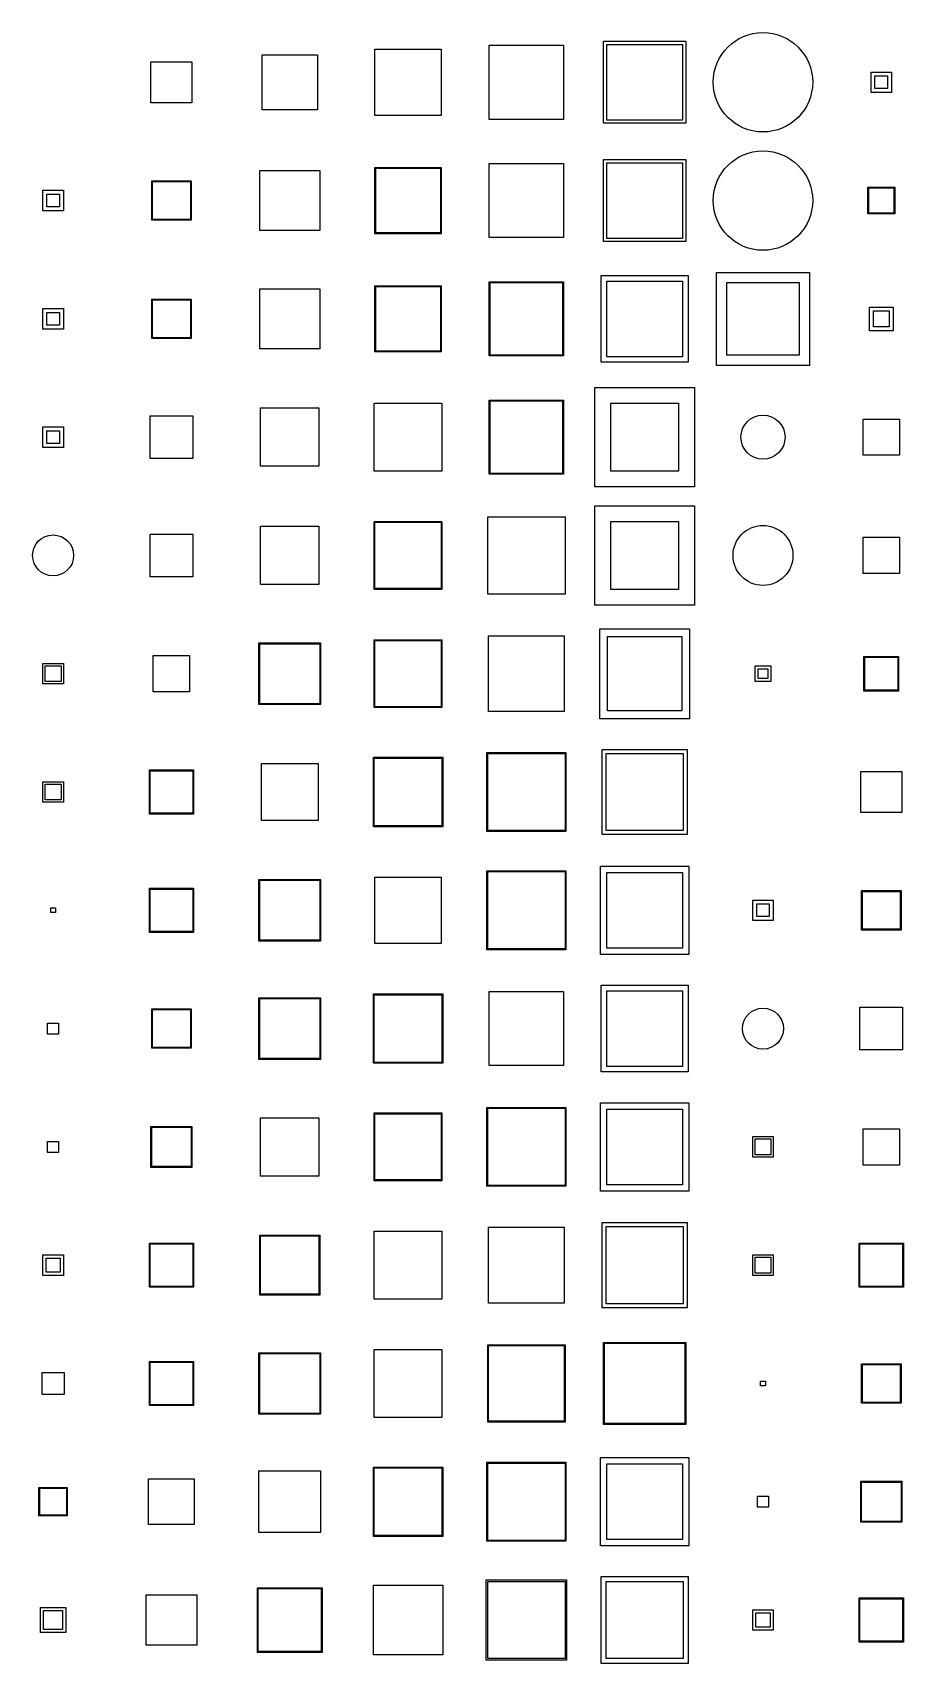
# Model space of a CAD drawing. Header units: millimetres. Extents: x -195 to 195, y -219 to 195.
# Drawn here: x -72.5 to -17.4, y -119 to -15.6 of the extents above; entities that cross this region are included whole.
import ezdxf

# ---------------------------------------------------------------- set-up
doc = ezdxf.new("R2010")
doc.units = ezdxf.units.MM
for name, color, linetype in [('DRILL', 6, 'Continuous'), ('M1', 1, 'Continuous'), ('M2', 30, 'Continuous'), ('M3', 5, 'Continuous'), ('M4', 3, 'Continuous')]:
    doc.layers.add(name, color=color, linetype=linetype)

msp = doc.modelspace()

# ---------------------------------------------------------------- linework, layer by layer
at = {"layer": 'DRILL'}
for centre, radius in [((-26.25, -18.75), 3.15), ((-26.25, -26.25), 3.15), ((-26.25, -41.25), 1.4), ((-71.25, -48.75), 1.3), ((-26.25, -48.75), 1.9), ((-26.25, -78.75), 1.3)]:
    msp.add_circle(centre, radius, dxfattribs=at)
at = {"layer": 'M1'}
for points in [[(-38.9, -16.4), (-38.9, -21.1), (-43.6, -21.1), (-43.6, -16.4)], [(-31.35, -16.35), (-31.35, -21.15), (-36.15, -21.15), (-36.15, -16.35)], [(-62.45, -17.45), (-62.45, -20.05), (-65.05, -20.05), (-65.05, -17.45)], [(-54.5, -17), (-54.5, -20.5), (-58, -20.5), (-58, -17)], [(-50.85, -16.65), (-46.65, -16.65), (-46.65, -20.85), (-50.85, -20.85)], [(-18.1, -18.1), (-18.1, -19.4), (-19.4, -19.4), (-19.4, -18.1)], [(-54.35, -24.35), (-54.35, -28.15), (-58.15, -28.15), (-58.15, -24.35)], [(-46.7, -24.2), (-46.7, -28.3), (-50.8, -28.3), (-50.8, -24.2)], [(-38.9, -23.9), (-38.9, -28.6), (-43.6, -28.6), (-43.6, -23.9)], [(-31.35, -23.85), (-31.35, -28.65), (-36.15, -28.65), (-36.15, -23.85)], [(-70.6, -25.6), (-70.6, -26.9), (-71.9, -26.9), (-71.9, -25.6)], [(-62.55, -25.05), (-62.55, -27.45), (-64.95, -27.45), (-64.95, -25.05)], [(-17.9, -25.4), (-17.9, -27.1), (-19.6, -27.1), (-19.6, -25.4)], [(-54.35, -31.85), (-54.35, -35.65), (-58.15, -35.65), (-58.15, -31.85)], [(-50.8, -31.7), (-46.7, -31.7), (-46.7, -35.8), (-50.8, -35.8)], [(-38.9, -31.4), (-38.9, -36.1), (-43.6, -36.1), (-43.6, -31.4)], [(-31.35, -31.35), (-31.35, -36.15), (-36.15, -36.15), (-36.15, -31.35)], [(-23.95, -31.45), (-23.95, -36.05), (-28.55, -36.05), (-28.55, -31.45)], [(-62.55, -32.55), (-62.55, -34.95), (-64.95, -34.95), (-64.95, -32.55)], [(-18, -33), (-18, -34.5), (-19.5, -34.5), (-19.5, -33)], [(-71.9, -33.1), (-70.6, -33.1), (-70.6, -34.4), (-71.9, -34.4)], [(-46.6, -39.1), (-46.6, -43.4), (-50.9, -43.4), (-50.9, -39.1)], [(-43.6, -38.9), (-38.9, -38.9), (-38.9, -43.6), (-43.6, -43.6)], [(-31.6, -39.1), (-31.6, -43.4), (-35.9, -43.4), (-35.9, -39.1)], [(-62.4, -39.9), (-62.4, -42.6), (-65.1, -42.6), (-65.1, -39.9)], [(-58.1, -39.4), (-54.4, -39.4), (-54.4, -43.1), (-58.1, -43.1)], [(-19.9, -40.1), (-17.6, -40.1), (-17.6, -42.4), (-19.9, -42.4)], [(-70.6, -40.6), (-70.6, -41.9), (-71.9, -41.9), (-71.9, -40.6)], [(-38.8, -46.3), (-38.8, -51.2), (-43.7, -51.2), (-43.7, -46.3)], [(-62.4, -47.4), (-62.4, -50.1), (-65.1, -50.1), (-65.1, -47.4)], [(-54.4, -46.9), (-54.4, -50.6), (-58.1, -50.6), (-58.1, -46.9)], [(-46.65, -46.65), (-46.65, -50.85), (-50.85, -50.85), (-50.85, -46.65)], [(-35.9, -46.6), (-31.6, -46.6), (-31.6, -50.9), (-35.9, -50.9)], [(-17.6, -47.6), (-17.6, -49.9), (-19.9, -49.9), (-19.9, -47.6)], [(-30.9, -53.4), (-30.9, -59.1), (-36.6, -59.1), (-36.6, -53.4)], [(-54.3, -54.3), (-54.3, -58.2), (-58.2, -58.2), (-58.2, -54.3)], [(-46.65, -54.15), (-46.65, -58.35), (-50.85, -58.35), (-50.85, -54.15)], [(-43.65, -53.85), (-38.85, -53.85), (-38.85, -58.65), (-43.65, -58.65)], [(-70.75, -55.75), (-70.75, -56.75), (-71.75, -56.75), (-71.75, -55.75)], [(-64.9, -55.1), (-62.6, -55.1), (-62.6, -57.4), (-64.9, -57.4)], [(-17.65, -55.15), (-17.65, -57.35), (-19.85, -57.35), (-19.85, -55.15)], [(-26.55, -55.95), (-25.95, -55.95), (-25.95, -56.55), (-26.55, -56.55)], [(-54.45, -61.95), (-54.45, -65.55), (-58.05, -65.55), (-58.05, -61.95)], [(-46.6, -61.6), (-46.6, -65.9), (-50.9, -65.9), (-50.9, -61.6)], [(-38.75, -61.25), (-38.75, -66.25), (-43.75, -66.25), (-43.75, -61.25)], [(-31.3, -61.3), (-31.3, -66.2), (-36.2, -66.2), (-36.2, -61.3)], [(-62.35, -62.35), (-62.35, -65.15), (-65.15, -65.15), (-65.15, -62.35)], [(-17.45, -62.45), (-17.45, -65.05), (-20.05, -65.05), (-20.05, -62.45)], [(-70.75, -63.25), (-70.75, -64.25), (-71.75, -64.25), (-71.75, -63.25)], [(-46.65, -69.15), (-46.65, -73.35), (-50.85, -73.35), (-50.85, -69.15)], [(-43.75, -68.75), (-38.75, -68.75), (-38.75, -73.75), (-43.75, -73.75)], [(-30.95, -68.45), (-30.95, -74.05), (-36.55, -74.05), (-36.55, -68.45)], [(-62.35, -69.85), (-62.35, -72.65), (-65.15, -72.65), (-65.15, -69.85)], [(-58.2, -69.3), (-54.3, -69.3), (-54.3, -73.2), (-58.2, -73.2)], [(-17.55, -70.05), (-17.55, -72.45), (-19.95, -72.45), (-19.95, -70.05)], [(-71.1, -71.1), (-71.1, -71.4), (-71.4, -71.4), (-71.4, -71.1)], [(-25.6, -70.6), (-25.6, -71.9), (-26.9, -71.9), (-26.9, -70.6)], [(-43.6, -76.4), (-38.9, -76.4), (-38.9, -81.1), (-43.6, -81.1)], [(-31.35, -76.35), (-31.35, -81.15), (-36.15, -81.15), (-36.15, -76.35)], [(-64.95, -77.55), (-62.55, -77.55), (-62.55, -79.95), (-64.95, -79.95)], [(-54.3, -76.8), (-54.3, -80.7), (-58.2, -80.7), (-58.2, -76.8)], [(-46.6, -76.6), (-46.6, -80.9), (-50.9, -80.9), (-50.9, -76.6)], [(-17.4, -77.4), (-17.4, -80.1), (-20.1, -80.1), (-20.1, -77.4)], [(-70.9, -78.4), (-70.9, -79.1), (-71.6, -79.1), (-71.6, -78.4)], [(-38.75, -83.75), (-38.75, -88.75), (-43.75, -88.75), (-43.75, -83.75)], [(-54.4, -84.4), (-54.4, -88.1), (-58.1, -88.1), (-58.1, -84.4)], [(-46.65, -84.15), (-46.65, -88.35), (-50.85, -88.35), (-50.85, -84.15)], [(-36.15, -83.85), (-31.35, -83.85), (-31.35, -88.65), (-36.15, -88.65)], [(-65, -85), (-62.5, -85), (-62.5, -87.5), (-65, -87.5)], [(-26.75, -85.75), (-25.75, -85.75), (-25.75, -86.75), (-26.75, -86.75)], [(-17.6, -85.1), (-17.6, -87.4), (-19.9, -87.4), (-19.9, -85.1)], [(-70.9, -85.9), (-70.9, -86.6), (-71.6, -86.6), (-71.6, -85.9)], [(-54.4, -91.9), (-54.4, -95.6), (-58.1, -95.6), (-58.1, -91.9)], [(-46.6, -91.6), (-46.6, -95.9), (-50.9, -95.9), (-50.9, -91.6)], [(-38.85, -91.35), (-38.85, -96.15), (-43.65, -96.15), (-43.65, -91.35)], [(-31.3, -91.3), (-31.3, -96.2), (-36.2, -96.2), (-36.2, -91.3)], [(-62.35, -92.35), (-62.35, -95.15), (-65.15, -95.15), (-65.15, -92.35)], [(-17.35, -92.35), (-17.35, -95.15), (-20.15, -95.15), (-20.15, -92.35)], [(-70.6, -93.1), (-70.6, -94.4), (-71.9, -94.4), (-71.9, -93.1)], [(-25.75, -93.25), (-25.75, -94.25), (-26.75, -94.25), (-26.75, -93.25)], [(-50.9, -99.1), (-46.6, -99.1), (-46.6, -103.4), (-50.9, -103.4)], [(-38.8, -98.8), (-38.8, -103.7), (-43.7, -103.7), (-43.7, -98.8)], [(-31.2, -98.7), (-31.2, -103.8), (-36.3, -103.8), (-36.3, -98.7)], [(-62.35, -99.85), (-62.35, -102.65), (-65.15, -102.65), (-65.15, -99.85)], [(-54.3, -99.3), (-54.3, -103.2), (-58.2, -103.2), (-58.2, -99.3)], [(-17.55, -100.05), (-17.55, -102.45), (-19.95, -102.45), (-19.95, -100.05)], [(-70.55, -100.55), (-70.55, -101.95), (-71.95, -101.95), (-71.95, -100.55)], [(-26.1, -101.1), (-26.1, -101.4), (-26.4, -101.4), (-26.4, -101.1)], [(-38.75, -106.25), (-38.75, -111.25), (-43.75, -111.25), (-43.75, -106.25)], [(-30.95, -105.95), (-30.95, -111.55), (-36.55, -111.55), (-36.55, -105.95)], [(-62.3, -107.3), (-62.3, -110.2), (-65.2, -110.2), (-65.2, -107.3)], [(-58.2, -106.8), (-54.3, -106.8), (-54.3, -110.7), (-58.2, -110.7)], [(-50.9, -106.6), (-46.6, -106.6), (-46.6, -110.9), (-50.9, -110.9)], [(-17.5, -107.5), (-17.5, -110), (-20, -110), (-20, -107.5)], [(-70.35, -107.85), (-70.35, -109.65), (-72.15, -109.65), (-72.15, -107.85)], [(-25.9, -108.4), (-25.9, -109.1), (-26.6, -109.1), (-26.6, -108.4)], [(-62.15, -114.65), (-62.15, -117.85), (-65.35, -117.85), (-65.35, -114.65)], [(-54.25, -114.25), (-54.25, -118.25), (-58.25, -118.25), (-58.25, -114.25)], [(-46.55, -114.05), (-46.55, -118.45), (-50.95, -118.45), (-50.95, -114.05)], [(-43.7, -113.8), (-38.8, -113.8), (-38.8, -118.7), (-43.7, -118.7)], [(-36.2, -113.8), (-31.3, -113.8), (-31.3, -118.7), (-36.2, -118.7)], [(-70.45, -115.45), (-70.45, -117.05), (-72.05, -117.05), (-72.05, -115.45)], [(-26.9, -115.6), (-25.6, -115.6), (-25.6, -116.9), (-26.9, -116.9)], [(-17.35, -114.85), (-17.35, -117.65), (-20.15, -117.65), (-20.15, -114.85)]]:
    msp.add_lwpolyline(points, close=True, dxfattribs=at)
at = {"layer": 'M2'}
for points in [[(-38.9, -16.4), (-38.9, -21.1), (-43.6, -21.1), (-43.6, -16.4)], [(-31.15, -16.15), (-31.15, -21.35), (-36.35, -21.35), (-36.35, -16.15)], [(-62.45, -17.45), (-62.45, -20.05), (-65.05, -20.05), (-65.05, -17.45)], [(-54.5, -17), (-54.5, -20.5), (-58, -20.5), (-58, -17)], [(-50.85, -16.65), (-46.65, -16.65), (-46.65, -20.85), (-50.85, -20.85)], [(-18.35, -18.35), (-18.35, -19.15), (-19.15, -19.15), (-19.15, -18.35)], [(-31.15, -23.65), (-31.15, -28.85), (-36.35, -28.85), (-36.35, -23.65)], [(-54.35, -24.35), (-54.35, -28.15), (-58.15, -28.15), (-58.15, -24.35)], [(-46.65, -24.15), (-46.65, -28.35), (-50.85, -28.35), (-50.85, -24.15)], [(-38.9, -23.9), (-38.9, -28.6), (-43.6, -28.6), (-43.6, -23.9)], [(-70.85, -25.85), (-70.85, -26.65), (-71.65, -26.65), (-71.65, -25.85)], [(-62.5, -25), (-62.5, -27.5), (-65, -27.5), (-65, -25)], [(-17.95, -25.45), (-17.95, -27.05), (-19.55, -27.05), (-19.55, -25.45)], [(-31, -31), (-31, -36.5), (-36.5, -36.5), (-36.5, -31)], [(-23.3, -30.8), (-23.3, -36.7), (-29.2, -36.7), (-29.2, -30.8)], [(-54.35, -31.85), (-54.35, -35.65), (-58.15, -35.65), (-58.15, -31.85)], [(-50.85, -31.65), (-46.65, -31.65), (-46.65, -35.85), (-50.85, -35.85)], [(-38.95, -31.45), (-38.95, -36.05), (-43.55, -36.05), (-43.55, -31.45)], [(-62.5, -32.5), (-62.5, -35), (-65, -35), (-65, -32.5)], [(-71.65, -33.35), (-70.85, -33.35), (-70.85, -34.15), (-71.65, -34.15)], [(-18.25, -33.25), (-18.25, -34.25), (-19.25, -34.25), (-19.25, -33.25)], [(-30.6, -38.1), (-30.6, -44.4), (-36.9, -44.4), (-36.9, -38.1)], [(-46.6, -39.1), (-46.6, -43.4), (-50.9, -43.4), (-50.9, -39.1)], [(-43.55, -38.95), (-38.95, -38.95), (-38.95, -43.55), (-43.55, -43.55)], [(-62.4, -39.9), (-62.4, -42.6), (-65.1, -42.6), (-65.1, -39.9)], [(-58.1, -39.4), (-54.4, -39.4), (-54.4, -43.1), (-58.1, -43.1)], [(-19.9, -40.1), (-17.6, -40.1), (-17.6, -42.4), (-19.9, -42.4)], [(-70.85, -40.85), (-70.85, -41.65), (-71.65, -41.65), (-71.65, -40.85)], [(-38.8, -46.3), (-38.8, -51.2), (-43.7, -51.2), (-43.7, -46.3)], [(-36.9, -45.6), (-30.6, -45.6), (-30.6, -51.9), (-36.9, -51.9)], [(-62.4, -47.4), (-62.4, -50.1), (-65.1, -50.1), (-65.1, -47.4)], [(-54.4, -46.9), (-54.4, -50.6), (-58.1, -50.6), (-58.1, -46.9)], [(-46.6, -46.6), (-46.6, -50.9), (-50.9, -50.9), (-50.9, -46.6)], [(-17.6, -47.6), (-17.6, -49.9), (-19.9, -49.9), (-19.9, -47.6)], [(-54.35, -54.35), (-54.35, -58.15), (-58.15, -58.15), (-58.15, -54.35)], [(-46.6, -54.1), (-46.6, -58.4), (-50.9, -58.4), (-50.9, -54.1)], [(-43.65, -53.85), (-38.85, -53.85), (-38.85, -58.65), (-43.65, -58.65)], [(-31.4, -53.9), (-31.4, -58.6), (-36.1, -58.6), (-36.1, -53.9)], [(-70.6, -55.6), (-70.6, -56.9), (-71.9, -56.9), (-71.9, -55.6)], [(-64.9, -55.1), (-62.6, -55.1), (-62.6, -57.4), (-64.9, -57.4)], [(-26.75, -55.75), (-25.75, -55.75), (-25.75, -56.75), (-26.75, -56.75)], [(-17.7, -55.2), (-17.7, -57.3), (-19.8, -57.3), (-19.8, -55.2)], [(-54.45, -61.95), (-54.45, -65.55), (-58.05, -65.55), (-58.05, -61.95)], [(-46.55, -61.55), (-46.55, -65.95), (-50.95, -65.95), (-50.95, -61.55)], [(-38.8, -61.3), (-38.8, -66.2), (-43.7, -66.2), (-43.7, -61.3)], [(-31.05, -61.05), (-31.05, -66.45), (-36.45, -66.45), (-36.45, -61.05)], [(-62.4, -62.4), (-62.4, -65.1), (-65.1, -65.1), (-65.1, -62.4)], [(-17.45, -62.45), (-17.45, -65.05), (-20.05, -65.05), (-20.05, -62.45)], [(-70.6, -63.1), (-70.6, -64.4), (-71.9, -64.4), (-71.9, -63.1)], [(-46.65, -69.15), (-46.65, -73.35), (-50.85, -73.35), (-50.85, -69.15)], [(-43.7, -68.8), (-38.8, -68.8), (-38.8, -73.7), (-43.7, -73.7)], [(-31.35, -68.85), (-31.35, -73.65), (-36.15, -73.65), (-36.15, -68.85)], [(-62.4, -69.9), (-62.4, -72.6), (-65.1, -72.6), (-65.1, -69.9)], [(-58.15, -69.35), (-54.35, -69.35), (-54.35, -73.15), (-58.15, -73.15)], [(-17.5, -70), (-17.5, -72.5), (-20, -72.5), (-20, -70)], [(-71.1, -71.1), (-71.1, -71.4), (-71.4, -71.4), (-71.4, -71.1)], [(-25.85, -70.85), (-25.85, -71.65), (-26.65, -71.65), (-26.65, -70.85)], [(-43.6, -76.4), (-38.9, -76.4), (-38.9, -81.1), (-43.6, -81.1)], [(-31, -76), (-31, -81.5), (-36.5, -81.5), (-36.5, -76)], [(-65, -77.5), (-62.5, -77.5), (-62.5, -80), (-65, -80)], [(-54.35, -76.85), (-54.35, -80.65), (-58.15, -80.65), (-58.15, -76.85)], [(-46.55, -76.55), (-46.55, -80.95), (-50.95, -80.95), (-50.95, -76.55)], [(-17.4, -77.4), (-17.4, -80.1), (-20.1, -80.1), (-20.1, -77.4)], [(-70.9, -78.4), (-70.9, -79.1), (-71.6, -79.1), (-71.6, -78.4)], [(-36.55, -83.45), (-30.95, -83.45), (-30.95, -89.05), (-36.55, -89.05)], [(-54.4, -84.4), (-54.4, -88.1), (-58.1, -88.1), (-58.1, -84.4)], [(-46.6, -84.1), (-46.6, -88.4), (-50.9, -88.4), (-50.9, -84.1)], [(-38.8, -83.8), (-38.8, -88.7), (-43.7, -88.7), (-43.7, -83.8)], [(-65.05, -84.95), (-62.45, -84.95), (-62.45, -87.55), (-65.05, -87.55)], [(-26.9, -85.6), (-25.6, -85.6), (-25.6, -86.9), (-26.9, -86.9)], [(-17.6, -85.1), (-17.6, -87.4), (-19.9, -87.4), (-19.9, -85.1)], [(-70.9, -85.9), (-70.9, -86.6), (-71.6, -86.6), (-71.6, -85.9)], [(-54.35, -91.85), (-54.35, -95.65), (-58.15, -95.65), (-58.15, -91.85)], [(-46.6, -91.6), (-46.6, -95.9), (-50.9, -95.9), (-50.9, -91.6)], [(-38.85, -91.35), (-38.85, -96.15), (-43.65, -96.15), (-43.65, -91.35)], [(-31.05, -91.05), (-31.05, -96.45), (-36.45, -96.45), (-36.45, -91.05)], [(-62.4, -92.4), (-62.4, -95.1), (-65.1, -95.1), (-65.1, -92.4)], [(-17.4, -92.4), (-17.4, -95.1), (-20.1, -95.1), (-20.1, -92.4)], [(-70.8, -93.3), (-70.8, -94.2), (-71.7, -94.2), (-71.7, -93.3)], [(-25.6, -93.1), (-25.6, -94.4), (-26.9, -94.4), (-26.9, -93.1)], [(-50.9, -99.1), (-46.6, -99.1), (-46.6, -103.4), (-50.9, -103.4)], [(-38.85, -98.85), (-38.85, -103.65), (-43.65, -103.65), (-43.65, -98.85)], [(-31.15, -98.65), (-31.15, -103.85), (-36.35, -103.85), (-36.35, -98.65)], [(-62.4, -99.9), (-62.4, -102.6), (-65.1, -102.6), (-65.1, -99.9)], [(-54.35, -99.35), (-54.35, -103.15), (-58.15, -103.15), (-58.15, -99.35)], [(-17.5, -100), (-17.5, -102.5), (-20, -102.5), (-20, -100)], [(-70.55, -100.55), (-70.55, -101.95), (-71.95, -101.95), (-71.95, -100.55)], [(-26.1, -101.1), (-26.1, -101.4), (-26.4, -101.4), (-26.4, -101.1)], [(-38.8, -106.3), (-38.8, -111.2), (-43.7, -111.2), (-43.7, -106.3)], [(-31.35, -106.35), (-31.35, -111.15), (-36.15, -111.15), (-36.15, -106.35)], [(-62.3, -107.3), (-62.3, -110.2), (-65.2, -110.2), (-65.2, -107.3)], [(-58.2, -106.8), (-54.3, -106.8), (-54.3, -110.7), (-58.2, -110.7)], [(-50.95, -106.55), (-46.55, -106.55), (-46.55, -110.95), (-50.95, -110.95)], [(-17.45, -107.45), (-17.45, -110.05), (-20.05, -110.05), (-20.05, -107.45)], [(-70.4, -107.9), (-70.4, -109.6), (-72.1, -109.6), (-72.1, -107.9)], [(-25.9, -108.4), (-25.9, -109.1), (-26.6, -109.1), (-26.6, -108.4)], [(-43.8, -113.7), (-38.7, -113.7), (-38.7, -118.8), (-43.8, -118.8)], [(-36.5, -113.5), (-31, -113.5), (-31, -119), (-36.5, -119)], [(-62.15, -114.65), (-62.15, -117.85), (-65.35, -117.85), (-65.35, -114.65)], [(-54.2, -114.2), (-54.2, -118.3), (-58.3, -118.3), (-58.3, -114.2)], [(-46.55, -114.05), (-46.55, -118.45), (-50.95, -118.45), (-50.95, -114.05)], [(-70.65, -115.65), (-70.65, -116.85), (-71.85, -116.85), (-71.85, -115.65)], [(-26.7, -115.8), (-25.8, -115.8), (-25.8, -116.7), (-26.7, -116.7)], [(-17.4, -114.9), (-17.4, -117.6), (-20.1, -117.6), (-20.1, -114.9)]]:
    msp.add_lwpolyline(points, close=True, dxfattribs=at)
at = {"layer": 'M3'}
for points in [[(-38.9, -16.4), (-38.9, -21.1), (-43.6, -21.1), (-43.6, -16.4)], [(-31.35, -16.35), (-31.35, -21.15), (-36.15, -21.15), (-36.15, -16.35)], [(-62.45, -17.45), (-62.45, -20.05), (-65.05, -20.05), (-65.05, -17.45)], [(-54.5, -17), (-54.5, -20.5), (-58, -20.5), (-58, -17)], [(-50.85, -16.65), (-46.65, -16.65), (-46.65, -20.85), (-50.85, -20.85)], [(-18.1, -18.1), (-18.1, -19.4), (-19.4, -19.4), (-19.4, -18.1)], [(-54.35, -24.35), (-54.35, -28.15), (-58.15, -28.15), (-58.15, -24.35)], [(-46.7, -24.2), (-46.7, -28.3), (-50.8, -28.3), (-50.8, -24.2)], [(-38.9, -23.9), (-38.9, -28.6), (-43.6, -28.6), (-43.6, -23.9)], [(-31.35, -23.85), (-31.35, -28.65), (-36.15, -28.65), (-36.15, -23.85)], [(-70.6, -25.6), (-70.6, -26.9), (-71.9, -26.9), (-71.9, -25.6)], [(-62.55, -25.05), (-62.55, -27.45), (-64.95, -27.45), (-64.95, -25.05)], [(-17.9, -25.4), (-17.9, -27.1), (-19.6, -27.1), (-19.6, -25.4)], [(-54.35, -31.85), (-54.35, -35.65), (-58.15, -35.65), (-58.15, -31.85)], [(-50.8, -31.7), (-46.7, -31.7), (-46.7, -35.8), (-50.8, -35.8)], [(-38.9, -31.4), (-38.9, -36.1), (-43.6, -36.1), (-43.6, -31.4)], [(-31.35, -31.35), (-31.35, -36.15), (-36.15, -36.15), (-36.15, -31.35)], [(-23.95, -31.45), (-23.95, -36.05), (-28.55, -36.05), (-28.55, -31.45)], [(-62.55, -32.55), (-62.55, -34.95), (-64.95, -34.95), (-64.95, -32.55)], [(-18, -33), (-18, -34.5), (-19.5, -34.5), (-19.5, -33)], [(-71.9, -33.1), (-70.6, -33.1), (-70.6, -34.4), (-71.9, -34.4)], [(-46.6, -39.1), (-46.6, -43.4), (-50.9, -43.4), (-50.9, -39.1)], [(-43.6, -38.9), (-38.9, -38.9), (-38.9, -43.6), (-43.6, -43.6)], [(-31.6, -39.1), (-31.6, -43.4), (-35.9, -43.4), (-35.9, -39.1)], [(-62.4, -39.9), (-62.4, -42.6), (-65.1, -42.6), (-65.1, -39.9)], [(-58.1, -39.4), (-54.4, -39.4), (-54.4, -43.1), (-58.1, -43.1)], [(-19.9, -40.1), (-17.6, -40.1), (-17.6, -42.4), (-19.9, -42.4)], [(-70.6, -40.6), (-70.6, -41.9), (-71.9, -41.9), (-71.9, -40.6)], [(-38.8, -46.3), (-38.8, -51.2), (-43.7, -51.2), (-43.7, -46.3)], [(-62.4, -47.4), (-62.4, -50.1), (-65.1, -50.1), (-65.1, -47.4)], [(-54.4, -46.9), (-54.4, -50.6), (-58.1, -50.6), (-58.1, -46.9)], [(-46.65, -46.65), (-46.65, -50.85), (-50.85, -50.85), (-50.85, -46.65)], [(-35.9, -46.6), (-31.6, -46.6), (-31.6, -50.9), (-35.9, -50.9)], [(-17.6, -47.6), (-17.6, -49.9), (-19.9, -49.9), (-19.9, -47.6)], [(-30.9, -53.4), (-30.9, -59.1), (-36.6, -59.1), (-36.6, -53.4)], [(-54.3, -54.3), (-54.3, -58.2), (-58.2, -58.2), (-58.2, -54.3)], [(-46.65, -54.15), (-46.65, -58.35), (-50.85, -58.35), (-50.85, -54.15)], [(-43.65, -53.85), (-38.85, -53.85), (-38.85, -58.65), (-43.65, -58.65)], [(-70.75, -55.75), (-70.75, -56.75), (-71.75, -56.75), (-71.75, -55.75)], [(-64.9, -55.1), (-62.6, -55.1), (-62.6, -57.4), (-64.9, -57.4)], [(-17.65, -55.15), (-17.65, -57.35), (-19.85, -57.35), (-19.85, -55.15)], [(-26.55, -55.95), (-25.95, -55.95), (-25.95, -56.55), (-26.55, -56.55)], [(-54.45, -61.95), (-54.45, -65.55), (-58.05, -65.55), (-58.05, -61.95)], [(-46.6, -61.6), (-46.6, -65.9), (-50.9, -65.9), (-50.9, -61.6)], [(-38.75, -61.25), (-38.75, -66.25), (-43.75, -66.25), (-43.75, -61.25)], [(-31.3, -61.3), (-31.3, -66.2), (-36.2, -66.2), (-36.2, -61.3)], [(-62.35, -62.35), (-62.35, -65.15), (-65.15, -65.15), (-65.15, -62.35)], [(-17.45, -62.45), (-17.45, -65.05), (-20.05, -65.05), (-20.05, -62.45)], [(-70.75, -63.25), (-70.75, -64.25), (-71.75, -64.25), (-71.75, -63.25)], [(-46.65, -69.15), (-46.65, -73.35), (-50.85, -73.35), (-50.85, -69.15)], [(-43.75, -68.75), (-38.75, -68.75), (-38.75, -73.75), (-43.75, -73.75)], [(-30.95, -68.45), (-30.95, -74.05), (-36.55, -74.05), (-36.55, -68.45)], [(-62.35, -69.85), (-62.35, -72.65), (-65.15, -72.65), (-65.15, -69.85)], [(-58.2, -69.3), (-54.3, -69.3), (-54.3, -73.2), (-58.2, -73.2)], [(-17.55, -70.05), (-17.55, -72.45), (-19.95, -72.45), (-19.95, -70.05)], [(-71.1, -71.1), (-71.1, -71.4), (-71.4, -71.4), (-71.4, -71.1)], [(-25.6, -70.6), (-25.6, -71.9), (-26.9, -71.9), (-26.9, -70.6)], [(-43.6, -76.4), (-38.9, -76.4), (-38.9, -81.1), (-43.6, -81.1)], [(-31.35, -76.35), (-31.35, -81.15), (-36.15, -81.15), (-36.15, -76.35)], [(-64.95, -77.55), (-62.55, -77.55), (-62.55, -79.95), (-64.95, -79.95)], [(-54.3, -76.8), (-54.3, -80.7), (-58.2, -80.7), (-58.2, -76.8)], [(-46.6, -76.6), (-46.6, -80.9), (-50.9, -80.9), (-50.9, -76.6)], [(-17.4, -77.4), (-17.4, -80.1), (-20.1, -80.1), (-20.1, -77.4)], [(-70.9, -78.4), (-70.9, -79.1), (-71.6, -79.1), (-71.6, -78.4)], [(-38.75, -83.75), (-38.75, -88.75), (-43.75, -88.75), (-43.75, -83.75)], [(-54.4, -84.4), (-54.4, -88.1), (-58.1, -88.1), (-58.1, -84.4)], [(-46.65, -84.15), (-46.65, -88.35), (-50.85, -88.35), (-50.85, -84.15)], [(-36.15, -83.85), (-31.35, -83.85), (-31.35, -88.65), (-36.15, -88.65)], [(-65, -85), (-62.5, -85), (-62.5, -87.5), (-65, -87.5)], [(-26.75, -85.75), (-25.75, -85.75), (-25.75, -86.75), (-26.75, -86.75)], [(-17.6, -85.1), (-17.6, -87.4), (-19.9, -87.4), (-19.9, -85.1)], [(-70.9, -85.9), (-70.9, -86.6), (-71.6, -86.6), (-71.6, -85.9)], [(-54.4, -91.9), (-54.4, -95.6), (-58.1, -95.6), (-58.1, -91.9)], [(-46.6, -91.6), (-46.6, -95.9), (-50.9, -95.9), (-50.9, -91.6)], [(-38.85, -91.35), (-38.85, -96.15), (-43.65, -96.15), (-43.65, -91.35)], [(-31.3, -91.3), (-31.3, -96.2), (-36.2, -96.2), (-36.2, -91.3)], [(-62.35, -92.35), (-62.35, -95.15), (-65.15, -95.15), (-65.15, -92.35)], [(-17.35, -92.35), (-17.35, -95.15), (-20.15, -95.15), (-20.15, -92.35)], [(-70.6, -93.1), (-70.6, -94.4), (-71.9, -94.4), (-71.9, -93.1)], [(-25.75, -93.25), (-25.75, -94.25), (-26.75, -94.25), (-26.75, -93.25)], [(-50.9, -99.1), (-46.6, -99.1), (-46.6, -103.4), (-50.9, -103.4)], [(-38.8, -98.8), (-38.8, -103.7), (-43.7, -103.7), (-43.7, -98.8)], [(-31.2, -98.7), (-31.2, -103.8), (-36.3, -103.8), (-36.3, -98.7)], [(-62.35, -99.85), (-62.35, -102.65), (-65.15, -102.65), (-65.15, -99.85)], [(-54.3, -99.3), (-54.3, -103.2), (-58.2, -103.2), (-58.2, -99.3)], [(-17.55, -100.05), (-17.55, -102.45), (-19.95, -102.45), (-19.95, -100.05)], [(-70.55, -100.55), (-70.55, -101.95), (-71.95, -101.95), (-71.95, -100.55)], [(-26.1, -101.1), (-26.1, -101.4), (-26.4, -101.4), (-26.4, -101.1)], [(-38.75, -106.25), (-38.75, -111.25), (-43.75, -111.25), (-43.75, -106.25)], [(-30.95, -105.95), (-30.95, -111.55), (-36.55, -111.55), (-36.55, -105.95)], [(-62.3, -107.3), (-62.3, -110.2), (-65.2, -110.2), (-65.2, -107.3)], [(-58.2, -106.8), (-54.3, -106.8), (-54.3, -110.7), (-58.2, -110.7)], [(-50.9, -106.6), (-46.6, -106.6), (-46.6, -110.9), (-50.9, -110.9)], [(-17.5, -107.5), (-17.5, -110), (-20, -110), (-20, -107.5)], [(-70.35, -107.85), (-70.35, -109.65), (-72.15, -109.65), (-72.15, -107.85)], [(-25.9, -108.4), (-25.9, -109.1), (-26.6, -109.1), (-26.6, -108.4)], [(-62.15, -114.65), (-62.15, -117.85), (-65.35, -117.85), (-65.35, -114.65)], [(-54.25, -114.25), (-54.25, -118.25), (-58.25, -118.25), (-58.25, -114.25)], [(-46.55, -114.05), (-46.55, -118.45), (-50.95, -118.45), (-50.95, -114.05)], [(-43.7, -113.8), (-38.8, -113.8), (-38.8, -118.7), (-43.7, -118.7)], [(-36.2, -113.8), (-31.3, -113.8), (-31.3, -118.7), (-36.2, -118.7)], [(-70.45, -115.45), (-70.45, -117.05), (-72.05, -117.05), (-72.05, -115.45)], [(-26.9, -115.6), (-25.6, -115.6), (-25.6, -116.9), (-26.9, -116.9)], [(-17.35, -114.85), (-17.35, -117.65), (-20.15, -117.65), (-20.15, -114.85)]]:
    msp.add_lwpolyline(points, close=True, dxfattribs=at)
at = {"layer": 'M4'}
for points in [[(-38.9, -16.4), (-38.9, -21.1), (-43.6, -21.1), (-43.6, -16.4)], [(-31.15, -16.15), (-31.15, -21.35), (-36.35, -21.35), (-36.35, -16.15)], [(-62.45, -17.45), (-62.45, -20.05), (-65.05, -20.05), (-65.05, -17.45)], [(-54.5, -17), (-54.5, -20.5), (-58, -20.5), (-58, -17)], [(-50.85, -16.65), (-46.65, -16.65), (-46.65, -20.85), (-50.85, -20.85)], [(-18.35, -18.35), (-18.35, -19.15), (-19.15, -19.15), (-19.15, -18.35)], [(-31.15, -23.65), (-31.15, -28.85), (-36.35, -28.85), (-36.35, -23.65)], [(-54.35, -24.35), (-54.35, -28.15), (-58.15, -28.15), (-58.15, -24.35)], [(-46.65, -24.15), (-46.65, -28.35), (-50.85, -28.35), (-50.85, -24.15)], [(-38.9, -23.9), (-38.9, -28.6), (-43.6, -28.6), (-43.6, -23.9)], [(-70.85, -25.85), (-70.85, -26.65), (-71.65, -26.65), (-71.65, -25.85)], [(-62.5, -25), (-62.5, -27.5), (-65, -27.5), (-65, -25)], [(-17.95, -25.45), (-17.95, -27.05), (-19.55, -27.05), (-19.55, -25.45)], [(-31, -31), (-31, -36.5), (-36.5, -36.5), (-36.5, -31)], [(-23.3, -30.8), (-23.3, -36.7), (-29.2, -36.7), (-29.2, -30.8)], [(-54.35, -31.85), (-54.35, -35.65), (-58.15, -35.65), (-58.15, -31.85)], [(-50.85, -31.65), (-46.65, -31.65), (-46.65, -35.85), (-50.85, -35.85)], [(-38.95, -31.45), (-38.95, -36.05), (-43.55, -36.05), (-43.55, -31.45)], [(-62.5, -32.5), (-62.5, -35), (-65, -35), (-65, -32.5)], [(-71.65, -33.35), (-70.85, -33.35), (-70.85, -34.15), (-71.65, -34.15)], [(-18.25, -33.25), (-18.25, -34.25), (-19.25, -34.25), (-19.25, -33.25)], [(-30.6, -38.1), (-30.6, -44.4), (-36.9, -44.4), (-36.9, -38.1)], [(-46.6, -39.1), (-46.6, -43.4), (-50.9, -43.4), (-50.9, -39.1)], [(-43.55, -38.95), (-38.95, -38.95), (-38.95, -43.55), (-43.55, -43.55)], [(-62.4, -39.9), (-62.4, -42.6), (-65.1, -42.6), (-65.1, -39.9)], [(-58.1, -39.4), (-54.4, -39.4), (-54.4, -43.1), (-58.1, -43.1)], [(-19.9, -40.1), (-17.6, -40.1), (-17.6, -42.4), (-19.9, -42.4)], [(-70.85, -40.85), (-70.85, -41.65), (-71.65, -41.65), (-71.65, -40.85)], [(-38.8, -46.3), (-38.8, -51.2), (-43.7, -51.2), (-43.7, -46.3)], [(-36.9, -45.6), (-30.6, -45.6), (-30.6, -51.9), (-36.9, -51.9)], [(-62.4, -47.4), (-62.4, -50.1), (-65.1, -50.1), (-65.1, -47.4)], [(-54.4, -46.9), (-54.4, -50.6), (-58.1, -50.6), (-58.1, -46.9)], [(-46.6, -46.6), (-46.6, -50.9), (-50.9, -50.9), (-50.9, -46.6)], [(-17.6, -47.6), (-17.6, -49.9), (-19.9, -49.9), (-19.9, -47.6)], [(-54.35, -54.35), (-54.35, -58.15), (-58.15, -58.15), (-58.15, -54.35)], [(-46.6, -54.1), (-46.6, -58.4), (-50.9, -58.4), (-50.9, -54.1)], [(-43.65, -53.85), (-38.85, -53.85), (-38.85, -58.65), (-43.65, -58.65)], [(-31.4, -53.9), (-31.4, -58.6), (-36.1, -58.6), (-36.1, -53.9)], [(-70.6, -55.6), (-70.6, -56.9), (-71.9, -56.9), (-71.9, -55.6)], [(-64.9, -55.1), (-62.6, -55.1), (-62.6, -57.4), (-64.9, -57.4)], [(-26.75, -55.75), (-25.75, -55.75), (-25.75, -56.75), (-26.75, -56.75)], [(-17.7, -55.2), (-17.7, -57.3), (-19.8, -57.3), (-19.8, -55.2)], [(-54.45, -61.95), (-54.45, -65.55), (-58.05, -65.55), (-58.05, -61.95)], [(-46.55, -61.55), (-46.55, -65.95), (-50.95, -65.95), (-50.95, -61.55)], [(-38.8, -61.3), (-38.8, -66.2), (-43.7, -66.2), (-43.7, -61.3)], [(-31.05, -61.05), (-31.05, -66.45), (-36.45, -66.45), (-36.45, -61.05)], [(-62.4, -62.4), (-62.4, -65.1), (-65.1, -65.1), (-65.1, -62.4)], [(-17.45, -62.45), (-17.45, -65.05), (-20.05, -65.05), (-20.05, -62.45)], [(-70.6, -63.1), (-70.6, -64.4), (-71.9, -64.4), (-71.9, -63.1)], [(-46.65, -69.15), (-46.65, -73.35), (-50.85, -73.35), (-50.85, -69.15)], [(-43.7, -68.8), (-38.8, -68.8), (-38.8, -73.7), (-43.7, -73.7)], [(-31.35, -68.85), (-31.35, -73.65), (-36.15, -73.65), (-36.15, -68.85)], [(-62.4, -69.9), (-62.4, -72.6), (-65.1, -72.6), (-65.1, -69.9)], [(-58.15, -69.35), (-54.35, -69.35), (-54.35, -73.15), (-58.15, -73.15)], [(-17.5, -70), (-17.5, -72.5), (-20, -72.5), (-20, -70)], [(-71.1, -71.1), (-71.1, -71.4), (-71.4, -71.4), (-71.4, -71.1)], [(-25.85, -70.85), (-25.85, -71.65), (-26.65, -71.65), (-26.65, -70.85)], [(-43.6, -76.4), (-38.9, -76.4), (-38.9, -81.1), (-43.6, -81.1)], [(-31, -76), (-31, -81.5), (-36.5, -81.5), (-36.5, -76)], [(-65, -77.5), (-62.5, -77.5), (-62.5, -80), (-65, -80)], [(-54.35, -76.85), (-54.35, -80.65), (-58.15, -80.65), (-58.15, -76.85)], [(-46.55, -76.55), (-46.55, -80.95), (-50.95, -80.95), (-50.95, -76.55)], [(-17.4, -77.4), (-17.4, -80.1), (-20.1, -80.1), (-20.1, -77.4)], [(-70.9, -78.4), (-70.9, -79.1), (-71.6, -79.1), (-71.6, -78.4)], [(-36.55, -83.45), (-30.95, -83.45), (-30.95, -89.05), (-36.55, -89.05)], [(-54.4, -84.4), (-54.4, -88.1), (-58.1, -88.1), (-58.1, -84.4)], [(-46.6, -84.1), (-46.6, -88.4), (-50.9, -88.4), (-50.9, -84.1)], [(-38.8, -83.8), (-38.8, -88.7), (-43.7, -88.7), (-43.7, -83.8)], [(-65.05, -84.95), (-62.45, -84.95), (-62.45, -87.55), (-65.05, -87.55)], [(-26.9, -85.6), (-25.6, -85.6), (-25.6, -86.9), (-26.9, -86.9)], [(-17.6, -85.1), (-17.6, -87.4), (-19.9, -87.4), (-19.9, -85.1)], [(-70.9, -85.9), (-70.9, -86.6), (-71.6, -86.6), (-71.6, -85.9)], [(-54.35, -91.85), (-54.35, -95.65), (-58.15, -95.65), (-58.15, -91.85)], [(-46.6, -91.6), (-46.6, -95.9), (-50.9, -95.9), (-50.9, -91.6)], [(-38.85, -91.35), (-38.85, -96.15), (-43.65, -96.15), (-43.65, -91.35)], [(-31.05, -91.05), (-31.05, -96.45), (-36.45, -96.45), (-36.45, -91.05)], [(-62.4, -92.4), (-62.4, -95.1), (-65.1, -95.1), (-65.1, -92.4)], [(-17.4, -92.4), (-17.4, -95.1), (-20.1, -95.1), (-20.1, -92.4)], [(-70.8, -93.3), (-70.8, -94.2), (-71.7, -94.2), (-71.7, -93.3)], [(-25.6, -93.1), (-25.6, -94.4), (-26.9, -94.4), (-26.9, -93.1)], [(-50.9, -99.1), (-46.6, -99.1), (-46.6, -103.4), (-50.9, -103.4)], [(-38.85, -98.85), (-38.85, -103.65), (-43.65, -103.65), (-43.65, -98.85)], [(-31.15, -98.65), (-31.15, -103.85), (-36.35, -103.85), (-36.35, -98.65)], [(-62.4, -99.9), (-62.4, -102.6), (-65.1, -102.6), (-65.1, -99.9)], [(-54.35, -99.35), (-54.35, -103.15), (-58.15, -103.15), (-58.15, -99.35)], [(-17.5, -100), (-17.5, -102.5), (-20, -102.5), (-20, -100)], [(-70.55, -100.55), (-70.55, -101.95), (-71.95, -101.95), (-71.95, -100.55)], [(-26.1, -101.1), (-26.1, -101.4), (-26.4, -101.4), (-26.4, -101.1)], [(-38.8, -106.3), (-38.8, -111.2), (-43.7, -111.2), (-43.7, -106.3)], [(-31.35, -106.35), (-31.35, -111.15), (-36.15, -111.15), (-36.15, -106.35)], [(-62.3, -107.3), (-62.3, -110.2), (-65.2, -110.2), (-65.2, -107.3)], [(-58.2, -106.8), (-54.3, -106.8), (-54.3, -110.7), (-58.2, -110.7)], [(-50.95, -106.55), (-46.55, -106.55), (-46.55, -110.95), (-50.95, -110.95)], [(-17.45, -107.45), (-17.45, -110.05), (-20.05, -110.05), (-20.05, -107.45)], [(-70.4, -107.9), (-70.4, -109.6), (-72.1, -109.6), (-72.1, -107.9)], [(-25.9, -108.4), (-25.9, -109.1), (-26.6, -109.1), (-26.6, -108.4)], [(-43.8, -113.7), (-38.7, -113.7), (-38.7, -118.8), (-43.8, -118.8)], [(-36.5, -113.5), (-31, -113.5), (-31, -119), (-36.5, -119)], [(-62.15, -114.65), (-62.15, -117.85), (-65.35, -117.85), (-65.35, -114.65)], [(-54.2, -114.2), (-54.2, -118.3), (-58.3, -118.3), (-58.3, -114.2)], [(-46.55, -114.05), (-46.55, -118.45), (-50.95, -118.45), (-50.95, -114.05)], [(-70.65, -115.65), (-70.65, -116.85), (-71.85, -116.85), (-71.85, -115.65)], [(-26.7, -115.8), (-25.8, -115.8), (-25.8, -116.7), (-26.7, -116.7)], [(-17.4, -114.9), (-17.4, -117.6), (-20.1, -117.6), (-20.1, -114.9)]]:
    msp.add_lwpolyline(points, close=True, dxfattribs=at)

doc.saveas('drawing.dxf')
